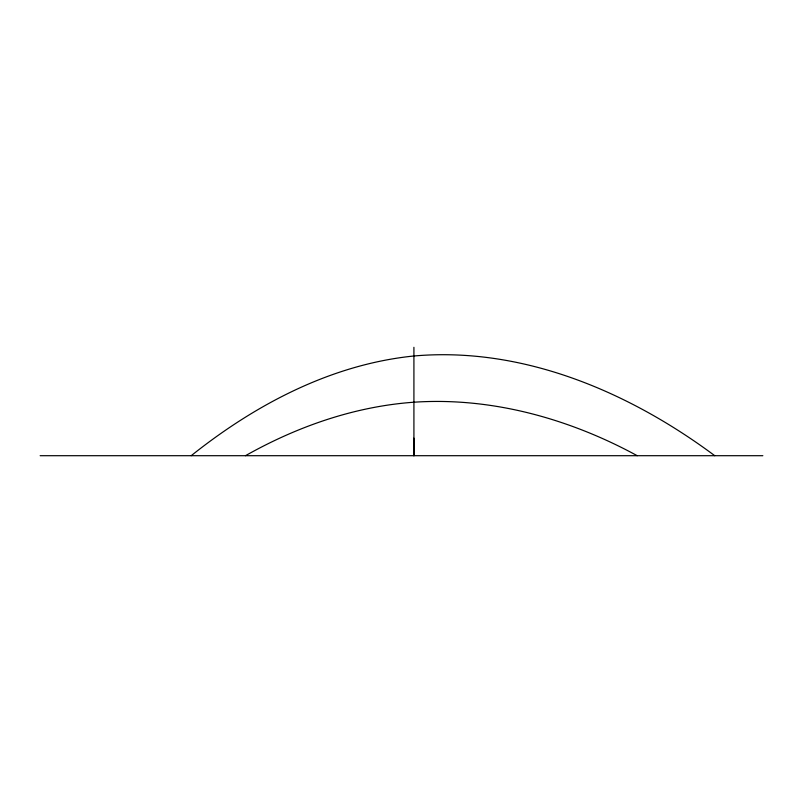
<?xml version="1.0" encoding="UTF-8"?>
<svg xmlns="http://www.w3.org/2000/svg" width="803" height="803" viewBox="0 0 803 803"><rect width="100%" height="100%" fill="white"/><g stroke="black" fill="none" stroke-linecap="round" stroke-linejoin="round"><path stroke-width="1.2" d="M413.916 438.137L413.916 455.702L413.916 347.308M191.194 455.702C255.274 404.561 331.338 364.361 413.916 355.99C522.683 346.404 628.96 391.854 714.77 455.702M245.477 455.702C297.1 426.564 354.545 406.448 413.916 402.213C491.617 396.963 569.337 418.724 637.231 455.702M40.15 455.702L762.85 455.702"/></g></svg>
